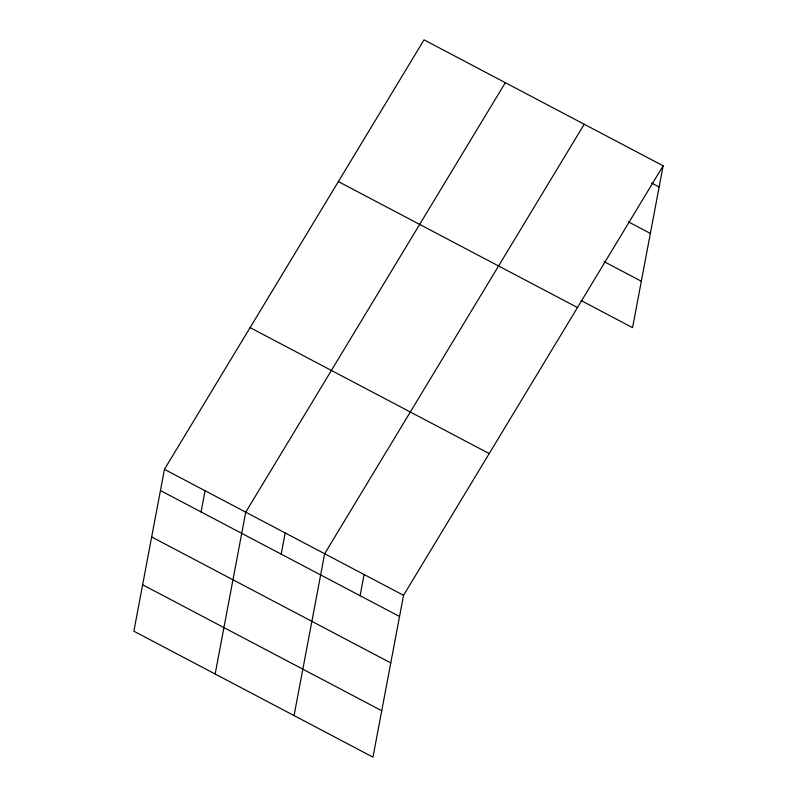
<?xml version="1.0" encoding="UTF-8"?>
<svg xmlns="http://www.w3.org/2000/svg" width="797" height="797" viewBox="0 0 797 797"><rect width="100%" height="100%" fill="white"/><g stroke="black" fill="none" stroke-linecap="round" stroke-linejoin="round"><path stroke-width="1.2" d="M164.441 469.343L133.866 631.184L372.966 757.15L403.551 595.309L663.134 165.816L424.034 39.85L164.441 469.343L403.551 595.309M201.083 511.943L205.088 490.763M215.16 674.013L245.735 512.172L505.328 82.679M281.192 554.144L285.187 532.954M294.063 715.586L324.648 553.746L584.231 124.242M360.095 595.708L364.099 574.527M663.134 165.816L632.559 327.657L581.053 300.519M651.468 182.951L659.139 186.996M628.444 221.865L650.362 233.411M604.066 261.605L641.326 281.241M338.366 181.586L577.476 307.542M250.109 327.617L489.209 453.573M160.436 490.534L399.546 616.489M151.669 536.949L390.779 662.915M142.633 584.769L381.743 710.735"/></g></svg>
